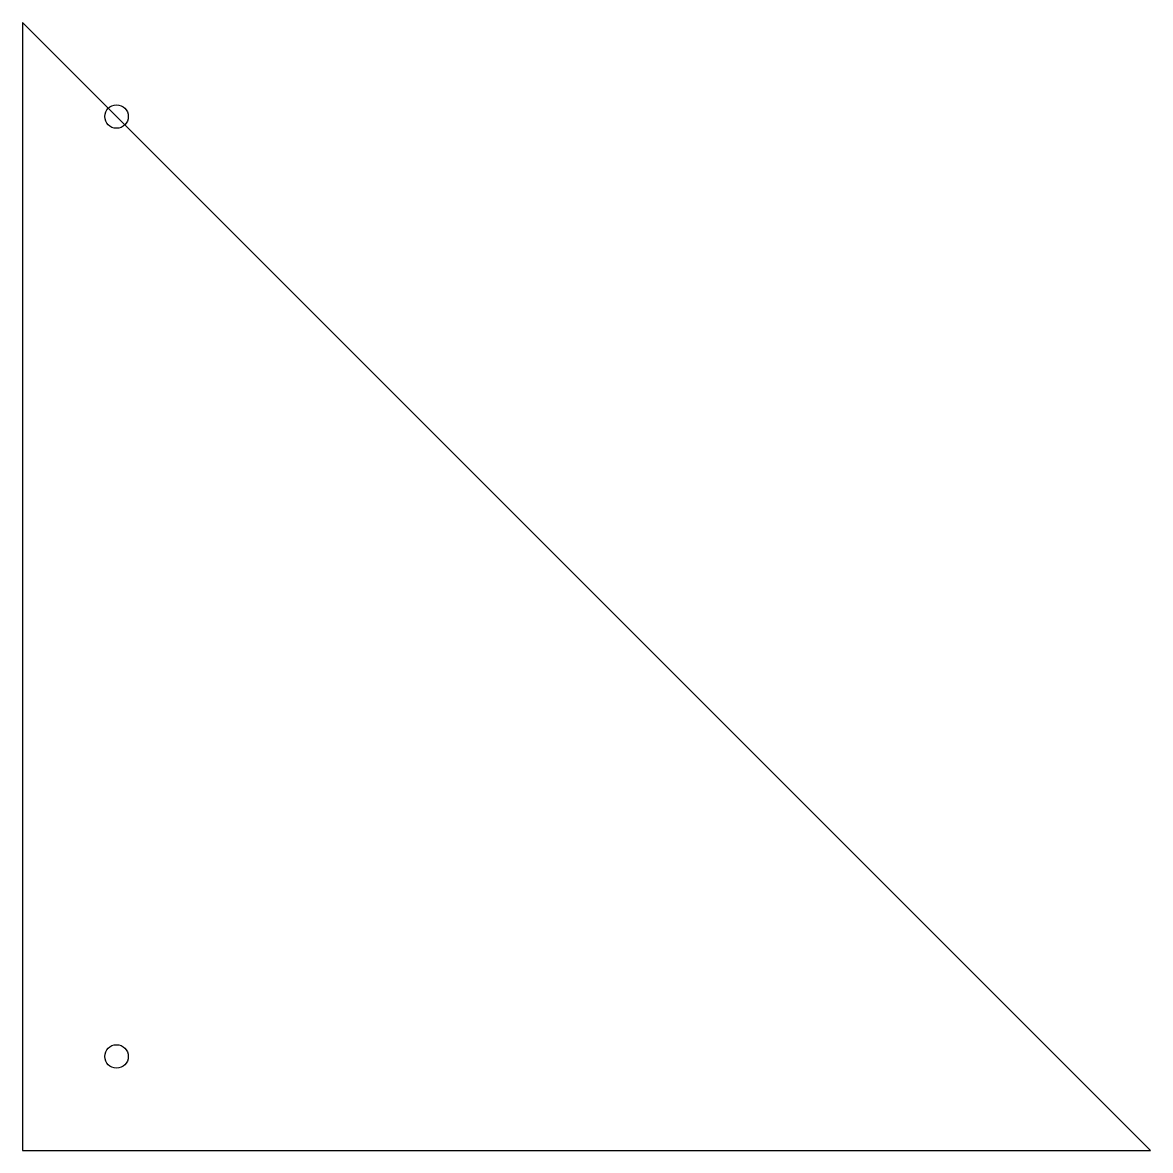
# Model space of a CAD drawing. Header units: metres. Extents: x 0 to 12, y 0 to 12.
import ezdxf

# ---------------------------------------------------------------- set-up
doc = ezdxf.new("R2010")
doc.units = ezdxf.units.M
doc.layers.add('CUT_BORDERS', color=7, linetype='Continuous')
doc.layers.add('CUT_HOLES', color=1, linetype='Continuous')

msp = doc.modelspace()

# ---------------------------------------------------------------- linework, layer by layer
at = {"layer": 'CUT_BORDERS'}
msp.add_lwpolyline([(0, 0), (12, 0), (0, 12), (0, 0)], close=True, dxfattribs=at)
msp.add_lwpolyline([(0, 0), (12, 0), (0, 12), (0, 0)], close=True, dxfattribs=at)
msp.add_lwpolyline([(0, 0), (12, 0), (0, 12), (0, 0)], close=True, dxfattribs=at)
msp.add_lwpolyline([(0, 0), (12, 0), (0, 12), (0, 0)], close=True, dxfattribs=at)
at = {"layer": 'CUT_HOLES'}
for centre in [(1, 11), (1, 11), (1, 11), (1, 11), (1, 1), (1, 1), (1, 1), (1, 1)]:
    msp.add_circle(centre, 0.125, dxfattribs=at)

doc.saveas('drawing.dxf')
